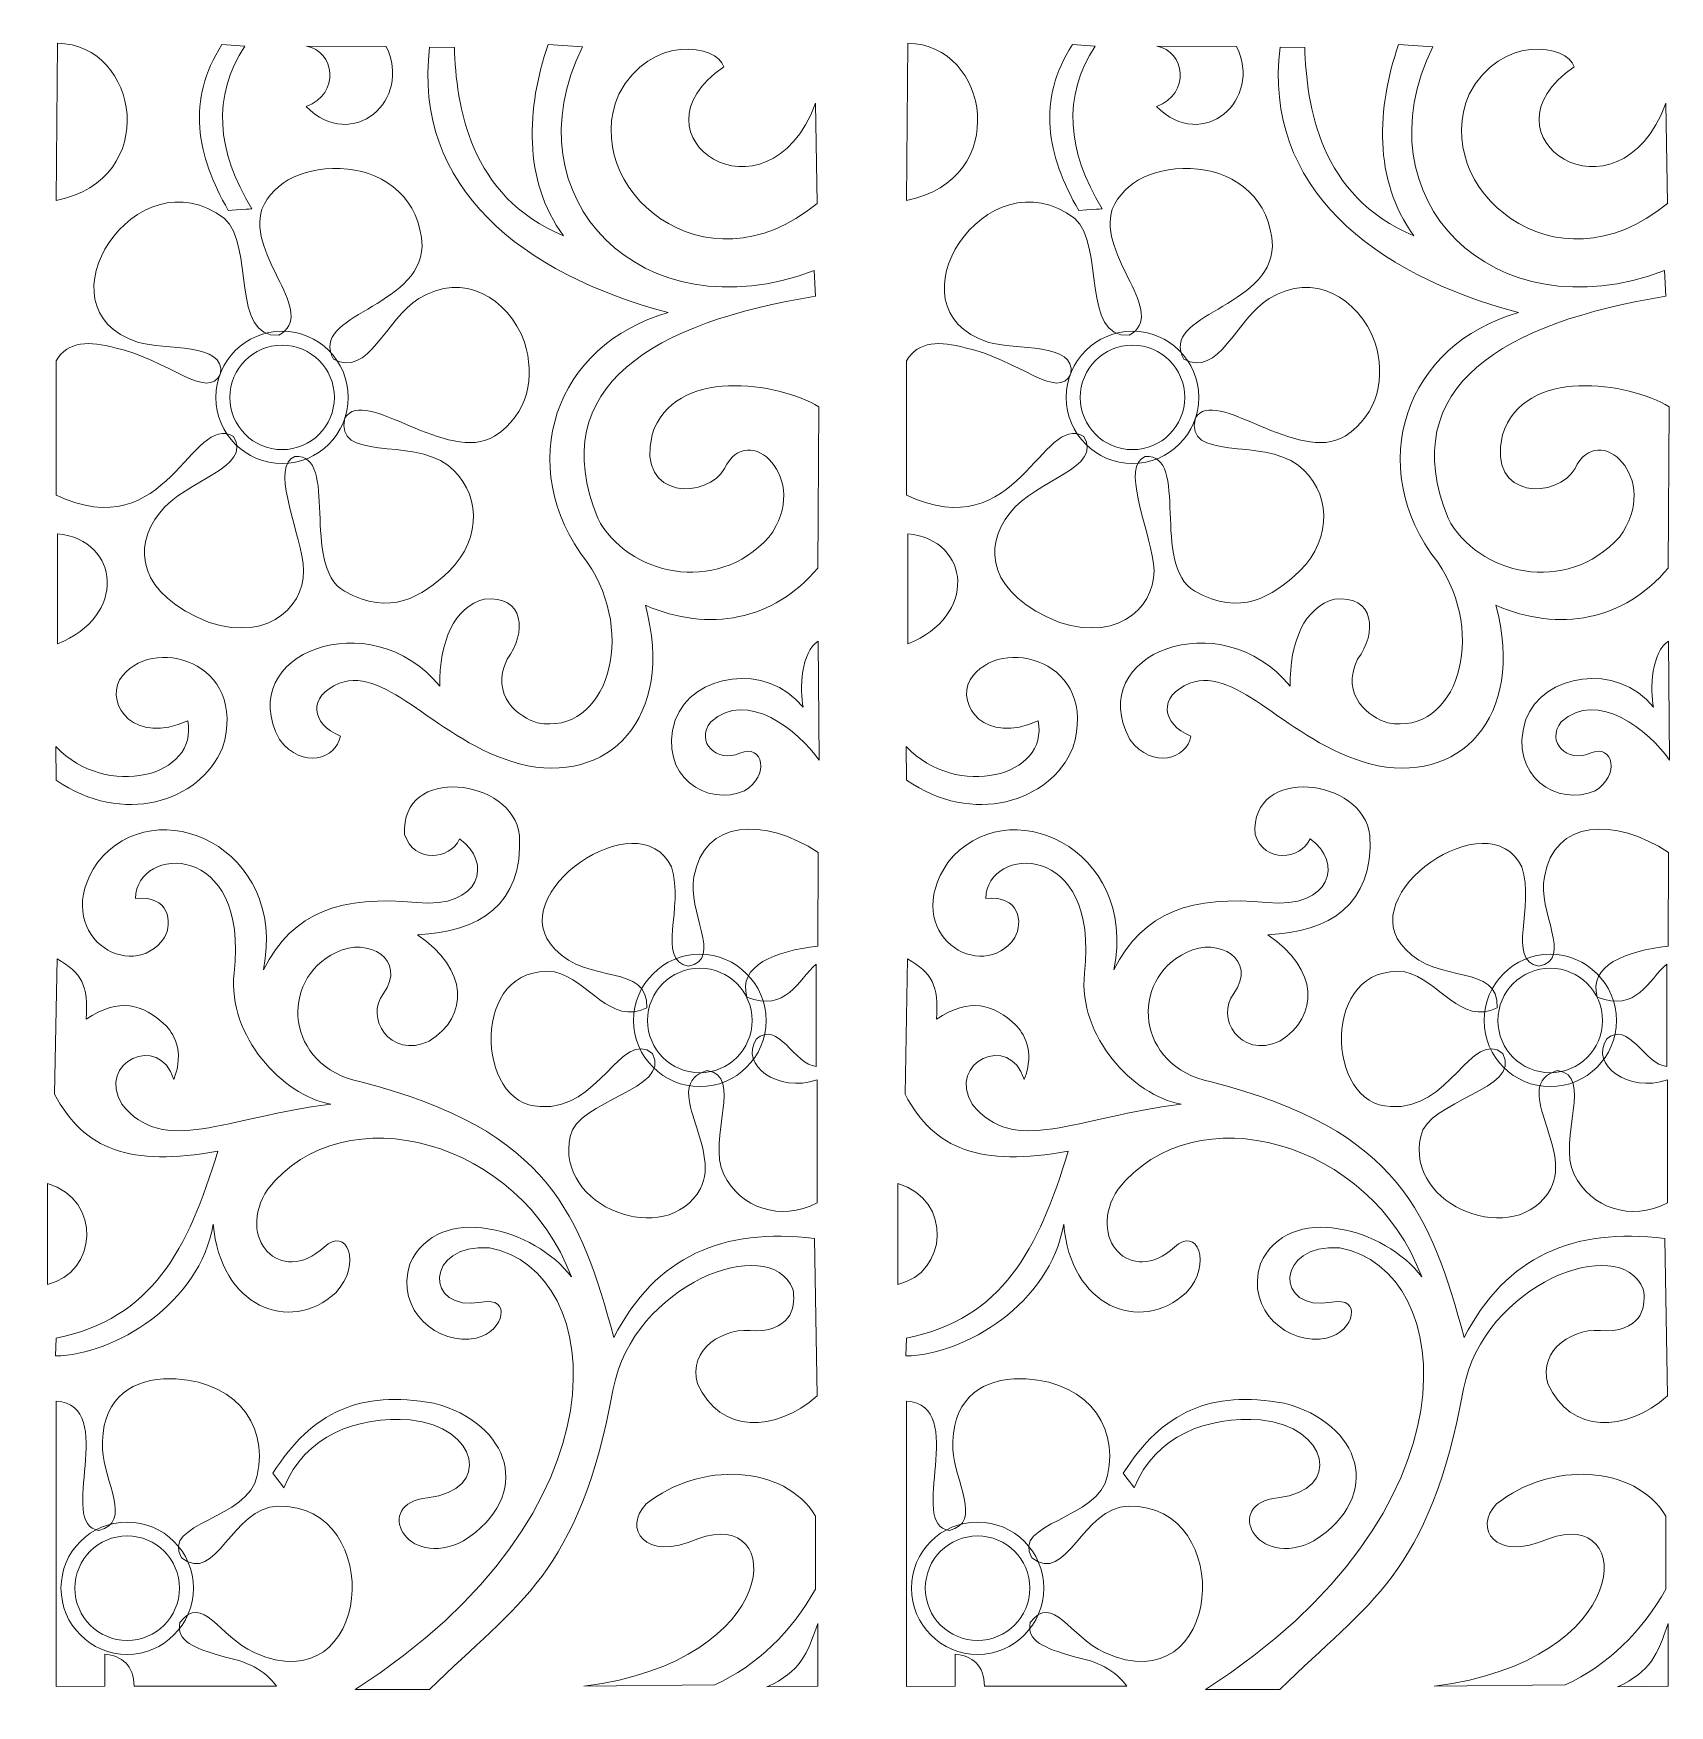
# Model space of a CAD drawing. Header units: centimetres. Extents: x -47.4 to 46.6, y -48.2 to 47.8.
import ezdxf

# ---------------------------------------------------------------- set-up
doc = ezdxf.new("R2010")
doc.units = ezdxf.units.CM
doc.header["$MEASUREMENT"] = 0
doc.layers.add('layer 1', color=7, linetype='Continuous')

msp = doc.modelspace()

# ---------------------------------------------------------------- linework, layer by layer
at = {"layer": 'layer 1', "color": 250, "lineweight": 9}
for centre, major_axis in [((-33.09415, 26.93295), (0, 3.8)), ((15.73032, 26.93295), (0, 3.8)), ((-33.09415, 26.93295), (0, 3)), ((15.73032, 26.93295), (0, 3)), ((-9.11091, -8.85141), (0, 3.8)), ((39.71356, -8.85141), (0, 3.8)), ((-9.11091, -8.85141), (0, 3)), ((39.71356, -8.85141), (0, 3)), ((-41.98851, -41.45503), (0, 3.8)), ((6.83596, -41.45503), (0, 3.8)), ((-41.98851, -41.45503), (0, 3)), ((6.83596, -41.45503), (0, 3))]:
    msp.add_ellipse(centre, major_axis=major_axis, ratio=1, dxfattribs=at)
at = {"layer": 'layer 1', "color": 2, "lineweight": 9}
for points, knots in [([(-45.98992, 47.27229), (-41.29503, 47.2176), (-40.00851, 39.4434), (-46.07204, 38.23881), (-46.07204, 38.23881), (-46.07204, 38.23881), (-45.98992, 47.27229), (-45.98992, 47.27229)], [0, 0, 0, 0, 0.33333333, 0.33333333, 0.33333333, 0.33333333, 1, 1, 1, 1]), ([(-36.18302, 37.66453), (-38.0076, 40.83984), (-38.6088, 44.01505), (-36.54583, 47.19017), (-36.54583, 47.19017), (-36.54583, 47.19017), (-35.23187, 47.10804), (-35.23187, 47.10804), (-35.23187, 47.10804), (-37.12472, 44.21787), (-36.8684, 41.08868), (-34.83088, 37.76177), (-34.83088, 37.76177), (-34.83088, 37.76177), (-34.83088, 37.76177), (-36.18302, 37.66453)], [0, 0, 0, 0, 0.2, 0.2, 0.2, 0.2, 0.4, 0.4, 0.4, 0.4, 0.6, 0.6, 0.6, 0.6, 1, 1, 1, 1]), ([(-23.20093, 47.02592), (-23.20093, 47.02592), (-24.62474, 47.04309), (-24.62474, 47.04309), (-24.62474, 47.04309), (-25.60618, 39.00814), (-19.31507, 34.01727), (-10.92361, 31.79958), (-10.92361, 31.79958), (-17.3851, 30.00709), (-19.89722, 23.00576), (-15.57063, 17.46182), (-15.57063, 17.46182), (-12.70671, 13.32144), (-14.44174, 7.47703), (-18.44108, 8.24645), (-18.44108, 8.24645), (-19.44948, 8.52639), (-21.20255, 9.79497), (-20.17026, 11.90512), (-20.17026, 11.90512), (-19.0357, 13.36788), (-19.16858, 15.61924), (-21.49765, 15.34093), (-21.49765, 15.34093), (-23.18116, 14.91669), (-24.0943, 12.8973), (-24.0353, 10.34383), (-24.0353, 10.34383), (-27.99761, 15.20729), (-35.90775, 12.24809), (-33.24712, 7.28007), (-33.24712, 7.28007), (-31.91157, 5.5247), (-29.96922, 6.16825), (-29.7477, 7.48422), (-29.7477, 7.48422), (-31.44004, 8.1697), (-31.64458, 9.77195), (-29.80536, 10.5217), (-29.80536, 10.5217), (-26.96628, 11.52175), (-24.29596, 7.22394), (-19.46435, 5.88255), (-19.46435, 5.88255), (-14.37285, 4.60965), (-10.48585, 8.51047), (-12.23757, 14.99814), (-12.23757, 14.99814), (-8.59694, 13.41057), (-4.84674, 14.12233), (-2.34181, 17.13333), (-2.34181, 17.13333), (-2.34181, 17.13333), (-2.28022, 26.39255), (-2.28022, 26.39255), (-2.28022, 26.39255), (-4.5738, 27.80542), (-10.61959, 28.72114), (-11.85296, 24.78386), (-11.85296, 24.78386), (-12.76245, 21.00767), (-8.63358, 21.0967), (-7.68668, 22.85514), (-7.68668, 22.85514), (-6.35296, 25.70208), (-2.63701, 22.24603), (-5.14155, 18.90635), (-5.14155, 18.90635), (-8.1798, 15.52724), (-13.29845, 16.75035), (-14.97467, 19.99428), (-14.97467, 19.99428), (-18.05129, 27.60644), (-11.68027, 31.25715), (-2.46499, 32.7366), (-2.46499, 32.7366), (-2.46499, 32.7366), (-2.54712, 34.21481), (-2.54712, 34.21481), (-2.54712, 34.21481), (-12.45094, 30.47651), (-20.1456, 38.42541), (-15.84377, 47.06017), (-15.84377, 47.06017), (-15.84377, 47.06017), (-17.8219, 47.19017), (-17.8219, 47.19017), (-17.8219, 47.19017), (-19.0571, 43.5904), (-19.29426, 39.40954), (-16.93803, 36.21942), (-16.93803, 36.21942), (-22.34497, 38.44354), (-23.10931, 43.72433), (-23.20093, 47.02592)], [0, 0, 0, 0, 0.04, 0.04, 0.04, 0.04, 0.08, 0.08, 0.08, 0.08, 0.12, 0.12, 0.12, 0.12, 0.16, 0.16, 0.16, 0.16, 0.2, 0.2, 0.2, 0.2, 0.24, 0.24, 0.24, 0.24, 0.28, 0.28, 0.28, 0.28, 0.32, 0.32, 0.32, 0.32, 0.36, 0.36, 0.36, 0.36, 0.4, 0.4, 0.4, 0.4, 0.44, 0.44, 0.44, 0.44, 0.48, 0.48, 0.48, 0.48, 0.52, 0.52, 0.52, 0.52, 0.56, 0.56, 0.56, 0.56, 0.6, 0.6, 0.6, 0.6, 0.64, 0.64, 0.64, 0.64, 0.68, 0.68, 0.68, 0.68, 0.72, 0.72, 0.72, 0.72, 0.76, 0.76, 0.76, 0.76, 0.8, 0.8, 0.8, 0.8, 0.84, 0.84, 0.84, 0.84, 0.88, 0.88, 0.88, 0.88, 0.92, 0.92, 0.92, 0.92, 1, 1, 1, 1]), ([(-31.70061, 47.10804), (-30.08118, 46.83078), (-29.72468, 44.36807), (-31.71346, 43.63856), (-31.71346, 43.63856), (-29.051, 40.96344), (-25.58987, 44.00849), (-27.12218, 47.08809), (-27.12218, 47.08809), (-27.12218, 47.08809), (-31.70061, 47.10804), (-31.70061, 47.10804)], [0, 0, 0, 0, 0.25, 0.25, 0.25, 0.25, 0.5, 0.5, 0.5, 0.5, 1, 1, 1, 1]), ([(-2.46499, 43.82314), (-5.24133, 36.42444), (-13.5335, 41.95802), (-7.74204, 45.91544), (-7.74204, 45.91544), (-8.09461, 47.19467), (-11.92539, 47.83343), (-13.76998, 44.34351), (-13.76998, 44.34351), (-16.07478, 39.00881), (-8.83419, 32.7036), (-2.38287, 38.07457), (-2.38287, 38.07457), (-2.38287, 38.07457), (-2.46499, 43.82314), (-2.46499, 43.82314)], [0, 0, 0, 0, 0.2, 0.2, 0.2, 0.2, 0.4, 0.4, 0.4, 0.4, 0.6, 0.6, 0.6, 0.6, 1, 1, 1, 1]), ([(-36.4056, 37.21362), (-34.66697, 35.66929), (-36.05756, 30.31912), (-33.28809, 30.50552), (-33.28809, 30.50552), (-30.9795, 31.74427), (-35.12514, 35.03741), (-34.25462, 37.74847), (-34.25462, 37.74847), (-33.57082, 39.34649), (-31.75548, 40.26463), (-29.31905, 40.04551), (-29.31905, 40.04551), (-27.16401, 39.82706), (-25.14923, 38.32161), (-25.06068, 35.61185), (-25.06068, 35.61185), (-25.16621, 32.05295), (-31.57838, 31.72072), (-30.14028, 29.12321), (-30.14028, 29.12321), (-28.15792, 28.02809), (-27.1264, 31.44519), (-25.24986, 32.60613), (-25.24986, 32.60613), (-22.67471, 34.18622), (-20.13716, 32.66235), (-19.17692, 30.10868), (-19.17692, 30.10868), (-18.55841, 28.1176), (-18.93871, 25.97579), (-20.89305, 24.71009), (-20.89305, 24.71009), (-23.58679, 23.03512), (-28.36563, 27.61393), (-29.4833, 25.75619), (-29.4833, 25.75619), (-30.11869, 23.21039), (-25.67554, 24.64025), (-23.58679, 23.03512), (-23.58679, 23.03512), (-21.70977, 21.58809), (-21.56059, 18.86797), (-23.48836, 16.96908), (-23.48836, 16.96908), (-25.12658, 15.45538), (-26.84924, 14.33224), (-29.52014, 15.80104), (-29.52014, 15.80104), (-32.07294, 17.28913), (-29.77975, 23.70399), (-32.35759, 23.53888), (-32.35759, 23.53888), (-33.75568, 22.97947), (-32.21617, 19.668), (-31.88807, 17.39217), (-31.88807, 17.39217), (-31.56706, 15.16575), (-33.69582, 12.81806), (-37.28494, 14.01267), (-37.28494, 14.01267), (-41.3641, 15.61291), (-41.69969, 18.32794), (-40.13946, 20.2913), (-40.13946, 20.2913), (-38.57933, 22.25457), (-34.77387, 22.87125), (-35.88885, 24.6886), (-35.88885, 24.6886), (-38.29132, 26.10857), (-39.67225, 18.27048), (-46.07204, 21.32158), (-46.07204, 21.32158), (-46.07204, 21.32158), (-46.07204, 29.04109), (-46.07204, 29.04109), (-46.07204, 29.04109), (-45.39271, 30.19282), (-44.10955, 30.16759), (-42.70502, 29.78019), (-42.70502, 29.78019), (-39.66112, 29.1447), (-37.36456, 26.67786), (-36.62796, 28.30199), (-36.62796, 28.30199), (-36.3364, 30.06561), (-39.80579, 29.64473), (-41.39106, 30.10868), (-41.39106, 30.10868), (-47.37012, 32.04294), (-41.43473, 41.06134), (-36.4056, 37.21362)], [0, 0, 0, 0, 0.04166667, 0.04166667, 0.04166667, 0.04166667, 0.08333333, 0.08333333, 0.08333333, 0.08333333, 0.125, 0.125, 0.125, 0.125, 0.16666667, 0.16666667, 0.16666667, 0.16666667, 0.20833333, 0.20833333, 0.20833333, 0.20833333, 0.25, 0.25, 0.25, 0.25, 0.29166667, 0.29166667, 0.29166667, 0.29166667, 0.33333333, 0.33333333, 0.33333333, 0.33333333, 0.375, 0.375, 0.375, 0.375, 0.41666667, 0.41666667, 0.41666667, 0.41666667, 0.45833333, 0.45833333, 0.45833333, 0.45833333, 0.5, 0.5, 0.5, 0.5, 0.54166667, 0.54166667, 0.54166667, 0.54166667, 0.58333333, 0.58333333, 0.58333333, 0.58333333, 0.625, 0.625, 0.625, 0.625, 0.66666667, 0.66666667, 0.66666667, 0.66666667, 0.70833333, 0.70833333, 0.70833333, 0.70833333, 0.75, 0.75, 0.75, 0.75, 0.79166667, 0.79166667, 0.79166667, 0.79166667, 0.83333333, 0.83333333, 0.83333333, 0.83333333, 0.875, 0.875, 0.875, 0.875, 0.91666667, 0.91666667, 0.91666667, 0.91666667, 1, 1, 1, 1]), ([(-45.98992, 19.10427), (-42.35591, 18.72109), (-42.00017, 14.35498), (-45.98992, 12.78084), (-45.98992, 12.78084), (-45.98992, 12.78084), (-45.98992, 19.10427), (-45.98992, 19.10427)], [0, 0, 0, 0, 0.33333333, 0.33333333, 0.33333333, 0.33333333, 1, 1, 1, 1]), ([(-46.08327, 6.87665), (-46.08327, 6.87665), (-46.07204, 4.95838), (-46.07204, 4.95838), (-46.07204, 4.95838), (-42.2569, 2.3105), (-37.83984, 3.66677), (-36.51561, 6.80681), (-36.51561, 6.80681), (-34.96795, 11.78165), (-40.66318, 13.40347), (-42.42229, 10.71607), (-42.42229, 10.71607), (-43.20946, 9.23297), (-41.56672, 6.96769), (-38.51428, 8.36195), (-38.51428, 8.36195), (-37.86056, 5.13548), (-43.19862, 3.82929), (-46.08327, 6.87665)], [0, 0, 0, 0, 0.16666667, 0.16666667, 0.16666667, 0.16666667, 0.33333333, 0.33333333, 0.33333333, 0.33333333, 0.5, 0.5, 0.5, 0.5, 0.66666667, 0.66666667, 0.66666667, 0.66666667, 1, 1, 1, 1]), ([(-2.31332, 12.92877), (-3.29102, 12.33818), (-3.40278, 10.17642), (-3.17359, 9.13416), (-3.17359, 9.13416), (-5.2704, 11.75162), (-9.53117, 11.09627), (-10.52653, 8.39409), (-10.52653, 8.39409), (-11.54989, 5.18191), (-8.64797, 3.37819), (-6.53697, 4.34294), (-6.53697, 4.34294), (-5.10826, 5.17788), (-5.43637, 7.08119), (-6.81739, 6.50499), (-6.81739, 6.50499), (-8.10641, 5.88926), (-9.40761, 7.15132), (-8.47327, 8.29825), (-8.47327, 8.29825), (-6.39507, 10.21067), (-3.44039, 7.76743), (-2.25969, 6.10752), (-2.25969, 6.10752), (-2.25969, 6.10752), (-2.31332, 12.92877), (-2.31332, 12.92877)], [0, 0, 0, 0, 0.125, 0.125, 0.125, 0.125, 0.25, 0.25, 0.25, 0.25, 0.375, 0.375, 0.375, 0.375, 0.5, 0.5, 0.5, 0.5, 0.625, 0.625, 0.625, 0.625, 0.75, 0.75, 0.75, 0.75, 1, 1, 1, 1]), ([(-46.00738, -5.30626), (-46.00738, -5.30626), (-46.15417, -13.08775), (-46.15417, -13.08775), (-46.15417, -13.08775), (-44.47248, -16.28199), (-41.80359, -17.26497), (-36.78194, -16.35299), (-36.78194, -16.35299), (-38.48943, -22.00025), (-40.55996, -25.99653), (-46.07204, -27.08964), (-46.07204, -27.08964), (-46.07204, -27.08964), (-46.11311, -28.11617), (-46.11311, -28.11617), (-46.11311, -28.11617), (-42.69811, -28.06235), (-37.83034, -25.10719), (-37.04337, -20.54661), (-37.04337, -20.54661), (-36.66201, -25.26558), (-32.68512, -26.9112), (-30.01786, -24.49559), (-30.01786, -24.49559), (-28.44036, -22.79308), (-29.42363, -20.62825), (-30.67398, -21.86882), (-30.67398, -21.86882), (-33.20683, -24.1623), (-35.77546, -21.36073), (-33.92242, -18.53883), (-33.92242, -18.53883), (-29.53597, -12.98251), (-19.39614, -15.70886), (-16.48741, -23.5789), (-16.48741, -23.5789), (-18.53078, -20.81168), (-24.15176, -19.20588), (-25.75229, -22.83261), (-25.75229, -22.83261), (-26.61755, -25.52797), (-24.12557, -27.53565), (-21.95595, -27.10259), (-21.95595, -27.10259), (-20.30313, -26.69207), (-19.91267, -24.66472), (-21.6406, -25.03658), (-21.6406, -25.03658), (-24.98047, -25.62487), (-24.89067, -21.61353), (-21.18893, -21.91592), (-21.18893, -21.91592), (-14.41065, -23.1232), (-13.0043, -37.12998), (-28.90854, -47.2723), (-28.90854, -47.2723), (-28.90854, -47.2723), (-24.63797, -47.27096), (-24.63797, -47.27096), (-24.63797, -47.27096), (-19.51203, -42.24345), (-16.0792, -40.72946), (-14.08149, -30.01247), (-14.08149, -30.01247), (-12.97073, -24.03988), (-5.12851, -20.95194), (-3.76562, -24.28395), (-3.76562, -24.28395), (-3.62219, -25.11275), (-3.70355, -26.60851), (-5.87317, -26.68363), (-5.87317, -26.68363), (-7.74914, -26.38901), (-9.79922, -27.73492), (-9.24816, -29.71276), (-9.24816, -29.71276), (-7.94341, -32.60576), (-4.76951, -32.52105), (-2.38287, -30.4156), (-2.38287, -30.4156), (-2.38287, -30.4156), (-2.53608, -21.37435), (-2.53608, -21.37435), (-2.53608, -21.37435), (-7.77513, -20.73081), (-11.63077, -22.37402), (-14.04427, -27.04858), (-14.04427, -27.04858), (-15.9753, -20.10702), (-17.65718, -15.15559), (-28.58312, -12.38223), (-28.58312, -12.38223), (-32.92458, -11.47274), (-33.29461, -6.53906), (-29.98994, -4.94295), (-29.98994, -4.94295), (-28.14986, -4.01235), (-25.91164, -5.37303), (-27.27271, -7.30397), (-27.27271, -7.30397), (-28.34817, -8.65554), (-26.94489, -11.08429), (-24.64239, -10.04711), (-24.64239, -10.04711), (-22.36195, -8.58742), (-22.3821, -5.92477), (-25.3293, -3.92486), (-25.3293, -3.92486), (-21.79813, -3.80177), (-19.24561, -2.18628), (-19.46435, 1.77642), (-19.46435, 1.77642), (-19.83035, 5.0713), (-26.32187, 5.87286), (-26.05833, 1.83226), (-26.05833, 1.83226), (-25.5325, 0.16937), (-23.4471, 0.34829), (-22.90064, 1.57821), (-22.90064, 1.57821), (-21.00338, 0.24439), (-21.64511, -2.4432), (-25.37717, -2.08334), (-25.37717, -2.08334), (-29.63354, -1.6521), (-32.48221, -2.58001), (-34.16428, -5.9431), (-34.16428, -5.9431), (-32.74249, 1.09709), (-40.36405, 4.47572), (-43.69049, 0.22578), (-43.69049, 0.22578), (-46.5172, -3.89493), (-41.70794, -6.83349), (-39.84628, -4.08997), (-39.84628, -4.08997), (-39.36246, -3.20811), (-39.57381, -1.65383), (-41.51588, -1.8434), (-41.51588, -1.8434), (-41.46618, 1.23658), (-34.94473, 1.51979), (-35.85489, -6.14265), (-35.85489, -6.14265), (-36.21111, -9.77052), (-33.09698, -13.12248), (-30.30452, -13.66261), (-30.30452, -13.66261), (-36.40855, -14.40689), (-39.85932, -16.67745), (-42.29441, -13.66261), (-42.29441, -13.66261), (-43.78048, -11.24623), (-40.11471, -9.52751), (-39.31699, -12.24542), (-39.31699, -12.24542), (-38.64101, -10.55606), (-39.41206, -9.52722), (-39.78641, -9.1168), (-39.78641, -9.1168), (-41.08608, -7.91336), (-42.44877, -7.50678), (-44.34747, -8.77632), (-44.34747, -8.77632), (-44.21057, -6.82227), (-44.60449, -6.13411), (-46.00738, -5.30626)], [0, 0, 0, 0, 0.02325581, 0.02325581, 0.02325581, 0.02325581, 0.04651163, 0.04651163, 0.04651163, 0.04651163, 0.06976744, 0.06976744, 0.06976744, 0.06976744, 0.09302326, 0.09302326, 0.09302326, 0.09302326, 0.11627907, 0.11627907, 0.11627907, 0.11627907, 0.13953488, 0.13953488, 0.13953488, 0.13953488, 0.1627907, 0.1627907, 0.1627907, 0.1627907, 0.18604651, 0.18604651, 0.18604651, 0.18604651, 0.20930233, 0.20930233, 0.20930233, 0.20930233, 0.23255814, 0.23255814, 0.23255814, 0.23255814, 0.25581395, 0.25581395, 0.25581395, 0.25581395, 0.27906977, 0.27906977, 0.27906977, 0.27906977, 0.30232558, 0.30232558, 0.30232558, 0.30232558, 0.3255814, 0.3255814, 0.3255814, 0.3255814, 0.34883721, 0.34883721, 0.34883721, 0.34883721, 0.37209302, 0.37209302, 0.37209302, 0.37209302, 0.39534884, 0.39534884, 0.39534884, 0.39534884, 0.41860465, 0.41860465, 0.41860465, 0.41860465, 0.44186047, 0.44186047, 0.44186047, 0.44186047, 0.46511628, 0.46511628, 0.46511628, 0.46511628, 0.48837209, 0.48837209, 0.48837209, 0.48837209, 0.51162791, 0.51162791, 0.51162791, 0.51162791, 0.53488372, 0.53488372, 0.53488372, 0.53488372, 0.55813953, 0.55813953, 0.55813953, 0.55813953, 0.58139535, 0.58139535, 0.58139535, 0.58139535, 0.60465116, 0.60465116, 0.60465116, 0.60465116, 0.62790698, 0.62790698, 0.62790698, 0.62790698, 0.65116279, 0.65116279, 0.65116279, 0.65116279, 0.6744186, 0.6744186, 0.6744186, 0.6744186, 0.69767442, 0.69767442, 0.69767442, 0.69767442, 0.72093023, 0.72093023, 0.72093023, 0.72093023, 0.74418605, 0.74418605, 0.74418605, 0.74418605, 0.76744186, 0.76744186, 0.76744186, 0.76744186, 0.79069767, 0.79069767, 0.79069767, 0.79069767, 0.81395349, 0.81395349, 0.81395349, 0.81395349, 0.8372093, 0.8372093, 0.8372093, 0.8372093, 0.86046512, 0.86046512, 0.86046512, 0.86046512, 0.88372093, 0.88372093, 0.88372093, 0.88372093, 0.90697674, 0.90697674, 0.90697674, 0.90697674, 0.93023256, 0.93023256, 0.93023256, 0.93023256, 0.95348837, 0.95348837, 0.95348837, 0.95348837, 1, 1, 1, 1]), ([(-2.31619, 0.79095), (-5.40768, 2.8442), (-8.8859, 2.69598), (-9.44541, -0.60513), (-9.44541, -0.60513), (-9.88346, -2.54269), (-7.73398, -5.34598), (-9.7739, -5.73779), (-9.7739, -5.73779), (-11.63556, -5.3408), (-9.98582, -2.38813), (-10.73864, -0.03306), (-10.73864, -0.03306), (-12.62813, 3.87534), (-20.57166, -1.63377), (-17.42885, -4.75664), (-17.42885, -4.75664), (-15.5477, -6.80452), (-12.06546, -5.56126), (-12.15545, -8.11934), (-12.15545, -8.11934), (-14.24957, -9.16631), (-15.46078, -6.54453), (-17.45235, -6.06628), (-17.45235, -6.06628), (-22.33039, -5.49986), (-22.01888, -13.79069), (-18.27358, -13.78579), (-18.27358, -13.78579), (-14.91308, -14.09203), (-13.60612, -9.28671), (-11.82696, -10.74726), (-11.82696, -10.74726), (-10.73135, -12.85012), (-16.14549, -13.40732), (-16.549, -15.51037), (-16.549, -15.51037), (-17.46645, -19.56171), (-11.01936, -22.02539), (-9.07586, -18.50784), (-9.07586, -18.50784), (-7.82042, -16.10883), (-11.43755, -12.56883), (-8.7063, -11.73273), (-8.7063, -11.73273), (-6.55702, -12.01249), (-8.72012, -15.56985), (-7.74146, -17.70436), (-7.74146, -17.70436), (-6.76194, -19.6116), (-4.4982, -20.41076), (-2.38287, -19.32906), (-2.38287, -19.32906), (-2.38287, -19.32906), (-2.38287, -12.26653), (-2.38287, -12.26653), (-2.38287, -12.26653), (-4.62934, -13.01676), (-6.83667, -11.41556), (-5.87308, -9.92604), (-5.87308, -9.92604), (-4.62061, -8.79724), (-3.65577, -11.41969), (-2.42393, -11.48636), (-2.42393, -11.48636), (-2.42393, -11.48636), (-2.42393, -5.61461), (-2.42393, -5.61461), (-2.42393, -5.61461), (-3.46533, -6.50586), (-4.15503, -8.41972), (-6.40687, -7.50342), (-6.40687, -7.50342), (-6.94719, -5.70421), (-4.77603, -4.85229), (-2.34181, -4.58807), (-2.34181, -4.58807), (-2.34181, -4.58807), (-2.31619, 0.79095), (-2.31619, 0.79095)], [0, 0, 0, 0, 0.04761905, 0.04761905, 0.04761905, 0.04761905, 0.0952381, 0.0952381, 0.0952381, 0.0952381, 0.14285714, 0.14285714, 0.14285714, 0.14285714, 0.19047619, 0.19047619, 0.19047619, 0.19047619, 0.23809524, 0.23809524, 0.23809524, 0.23809524, 0.28571429, 0.28571429, 0.28571429, 0.28571429, 0.33333333, 0.33333333, 0.33333333, 0.33333333, 0.38095238, 0.38095238, 0.38095238, 0.38095238, 0.42857143, 0.42857143, 0.42857143, 0.42857143, 0.47619048, 0.47619048, 0.47619048, 0.47619048, 0.52380952, 0.52380952, 0.52380952, 0.52380952, 0.57142857, 0.57142857, 0.57142857, 0.57142857, 0.61904762, 0.61904762, 0.61904762, 0.61904762, 0.66666667, 0.66666667, 0.66666667, 0.66666667, 0.71428571, 0.71428571, 0.71428571, 0.71428571, 0.76190476, 0.76190476, 0.76190476, 0.76190476, 0.80952381, 0.80952381, 0.80952381, 0.80952381, 0.85714286, 0.85714286, 0.85714286, 0.85714286, 0.9047619, 0.9047619, 0.9047619, 0.9047619, 1, 1, 1, 1]), ([(-46.56478, -18.22041), (-43.39021, -19.14707), (-43.71534, -23.37043), (-46.56478, -24.01005), (-46.56478, -24.01005), (-46.56478, -24.01005), (-46.56478, -18.22041), (-46.56478, -18.22041)], [0, 0, 0, 0, 0.33333333, 0.33333333, 0.33333333, 0.33333333, 1, 1, 1, 1]), ([(-33.32256, -36.74626), (-35.9507, -36.77036), (-36.8821, -41.29799), (-38.86533, -39.70895), (-38.86533, -39.70895), (-40.08758, -37.68658), (-35.00358, -37.52335), (-34.51966, -34.97422), (-34.51966, -34.97422), (-33.85137, -31.93077), (-35.97548, -29.28297), (-39.91286, -29.43013), (-39.91286, -29.43013), (-41.93283, -29.5465), (-43.53268, -30.77556), (-43.40306, -33.49472), (-43.40306, -33.49472), (-43.34588, -35.22907), (-41.66487, -37.69707), (-43.60837, -38.13512), (-43.60837, -38.13512), (-46.07204, -37.86131), (-42.45127, -30.94786), (-46.06466, -30.71521), (-46.06466, -30.71521), (-46.06466, -30.71521), (-46.06466, -47.1094), (-46.06466, -47.1094), (-46.06466, -47.1094), (-46.06466, -47.1094), (-43.27988, -47.08647), (-43.27988, -47.08647), (-43.27988, -47.08647), (-43.27988, -47.08647), (-43.27249, -45.2509), (-43.27249, -45.2509), (-43.27249, -45.2509), (-42.31791, -45.32064), (-41.59291, -45.88994), (-41.59637, -47.08647), (-41.59637, -47.08647), (-41.59637, -47.08647), (-33.42518, -47.08647), (-33.42518, -47.08647), (-33.42518, -47.08647), (-34.08542, -46.12316), (-35.16002, -45.65134), (-36.42265, -45.40296), (-36.42265, -45.40296), (-38.18397, -44.87952), (-39.18105, -44.50105), (-38.96845, -43.43202), (-38.96845, -43.43202), (-37.64768, -41.70745), (-36.71708, -44.23137), (-34.69808, -45.15659), (-34.69808, -45.15659), (-27.87486, -48.19496), (-27.06812, -36.60141), (-33.32256, -36.74626)], [0, 0, 0, 0, 0.0625, 0.0625, 0.0625, 0.0625, 0.125, 0.125, 0.125, 0.125, 0.1875, 0.1875, 0.1875, 0.1875, 0.25, 0.25, 0.25, 0.25, 0.3125, 0.3125, 0.3125, 0.3125, 0.375, 0.375, 0.375, 0.375, 0.4375, 0.4375, 0.4375, 0.4375, 0.5, 0.5, 0.5, 0.5, 0.5625, 0.5625, 0.5625, 0.5625, 0.625, 0.625, 0.625, 0.625, 0.6875, 0.6875, 0.6875, 0.6875, 0.75, 0.75, 0.75, 0.75, 0.8125, 0.8125, 0.8125, 0.8125, 0.875, 0.875, 0.875, 0.875, 1, 1, 1, 1]), ([(-32.99355, -35.68711), (-31.79407, -32.68267), (-28.78047, -31.56348), (-25.73964, -31.79135), (-25.73964, -31.79135), (-21.83215, -32.15031), (-21.00515, -35.86809), (-24.75249, -36.25761), (-24.75249, -36.25761), (-27.92475, -36.58817), (-26.02144, -40.44998), (-22.67395, -38.74381), (-22.67395, -38.74381), (-18.62507, -36.13646), (-19.95987, -31.98984), (-24.3917, -30.82621), (-24.3917, -30.82621), (-28.61953, -30.08507), (-31.34913, -31.28056), (-33.62197, -34.85827), (-33.62197, -34.85827), (-33.0001, -35.67848), (-32.99485, -35.6854), (-32.99355, -35.68711)], [0, 0, 0, 0, 0.14285714, 0.14285714, 0.14285714, 0.14285714, 0.28571429, 0.28571429, 0.28571429, 0.28571429, 0.42857143, 0.42857143, 0.42857143, 0.42857143, 0.57142857, 0.57142857, 0.57142857, 0.57142857, 0.71428571, 0.71428571, 0.71428571, 0.71428571, 1, 1, 1, 1]), ([(-15.76884, -47.08647), (-4.26632, -45.6262), (-4.13085, -36.7328), (-9.21832, -38.61269), (-9.21832, -38.61269), (-12.33245, -39.9987), (-13.52227, -37.97356), (-12.18922, -36.61585), (-12.18922, -36.61585), (-9.11164, -34.15563), (-4.26967, -34.34156), (-2.46499, -37.31389), (-2.46499, -37.31389), (-2.46499, -37.31389), (-2.46499, -41.50214), (-2.46499, -41.50214), (-2.46499, -41.50214), (-3.83373, -43.93866), (-5.81149, -45.89329), (-8.25463, -47.00818), (-8.25463, -47.00818), (-8.25463, -47.00818), (-15.76884, -47.08647), (-15.76884, -47.08647)], [0, 0, 0, 0, 0.14285714, 0.14285714, 0.14285714, 0.14285714, 0.28571429, 0.28571429, 0.28571429, 0.28571429, 0.42857143, 0.42857143, 0.42857143, 0.42857143, 0.57142857, 0.57142857, 0.57142857, 0.57142857, 0.71428571, 0.71428571, 0.71428571, 0.71428571, 1, 1, 1, 1]), ([(-2.34181, -43.48661), (-2.34181, -43.48661), (-2.34181, -47.08647), (-2.34181, -47.08647), (-2.34181, -47.08647), (-2.34181, -47.08647), (-5.25716, -47.12753), (-5.25716, -47.12753), (-5.25716, -47.12753), (-3.32028, -46.2333), (-2.95619, -45.25905), (-2.34181, -43.48661)], [0, 0, 0, 0, 0.25, 0.25, 0.25, 0.25, 0.5, 0.5, 0.5, 0.5, 1, 1, 1, 1])]:
    msp.add_open_spline(points, degree=3, knots=knots, dxfattribs=at)
at = {"layer": 'layer 1', "color": 250, "lineweight": 9}
for points, knots in [([(2.83455, 47.27229), (7.52944, 47.2176), (8.81596, 39.4434), (2.75243, 38.23881), (2.75243, 38.23881), (2.75243, 38.23881), (2.83455, 47.27229), (2.83455, 47.27229)], [0, 0, 0, 0, 0.33333333, 0.33333333, 0.33333333, 0.33333333, 1, 1, 1, 1]), ([(12.64145, 37.66453), (10.81687, 40.83984), (10.21567, 44.01505), (12.27864, 47.19017), (12.27864, 47.19017), (12.27864, 47.19017), (13.5926, 47.10804), (13.5926, 47.10804), (13.5926, 47.10804), (11.69975, 44.21787), (11.95607, 41.08868), (13.99359, 37.76177), (13.99359, 37.76177), (13.99359, 37.76177), (13.99359, 37.76177), (12.64145, 37.66453)], [0, 0, 0, 0, 0.2, 0.2, 0.2, 0.2, 0.4, 0.4, 0.4, 0.4, 0.6, 0.6, 0.6, 0.6, 1, 1, 1, 1]), ([(25.62354, 47.02592), (25.62354, 47.02592), (24.19973, 47.04309), (24.19973, 47.04309), (24.19973, 47.04309), (23.21829, 39.00814), (29.5094, 34.01727), (37.90086, 31.79958), (37.90086, 31.79958), (31.43937, 30.00709), (28.92725, 23.00576), (33.25384, 17.46182), (33.25384, 17.46182), (36.11776, 13.32144), (34.38273, 7.47703), (30.38339, 8.24645), (30.38339, 8.24645), (29.37499, 8.52639), (27.62192, 9.79497), (28.65421, 11.90512), (28.65421, 11.90512), (29.78877, 13.36788), (29.65589, 15.61924), (27.32682, 15.34093), (27.32682, 15.34093), (25.64331, 14.91669), (24.73017, 12.8973), (24.78917, 10.34383), (24.78917, 10.34383), (20.82686, 15.20729), (12.91672, 12.24809), (15.57735, 7.28007), (15.57735, 7.28007), (16.9129, 5.5247), (18.85525, 6.16825), (19.07677, 7.48422), (19.07677, 7.48422), (17.38443, 8.1697), (17.17989, 9.77195), (19.01911, 10.5217), (19.01911, 10.5217), (21.85819, 11.52175), (24.52851, 7.22394), (29.36012, 5.88255), (29.36012, 5.88255), (34.45162, 4.60965), (38.33862, 8.51047), (36.5869, 14.99814), (36.5869, 14.99814), (40.22753, 13.41057), (43.97773, 14.12233), (46.48266, 17.13333), (46.48266, 17.13333), (46.48266, 17.13333), (46.54425, 26.39255), (46.54425, 26.39255), (46.54425, 26.39255), (44.25067, 27.80542), (38.20488, 28.72114), (36.97151, 24.78386), (36.97151, 24.78386), (36.06202, 21.00767), (40.19089, 21.0967), (41.13779, 22.85514), (41.13779, 22.85514), (42.47151, 25.70208), (46.18746, 22.24603), (43.68292, 18.90635), (43.68292, 18.90635), (40.64467, 15.52724), (35.52602, 16.75035), (33.8498, 19.99428), (33.8498, 19.99428), (30.77318, 27.60644), (37.1442, 31.25715), (46.35948, 32.7366), (46.35948, 32.7366), (46.35948, 32.7366), (46.27735, 34.21481), (46.27735, 34.21481), (46.27735, 34.21481), (36.37353, 30.47651), (28.67887, 38.42541), (32.9807, 47.06017), (32.9807, 47.06017), (32.9807, 47.06017), (31.00257, 47.19017), (31.00257, 47.19017), (31.00257, 47.19017), (29.76737, 43.5904), (29.53021, 39.40954), (31.88644, 36.21942), (31.88644, 36.21942), (26.4795, 38.44354), (25.71516, 43.72433), (25.62354, 47.02592)], [0, 0, 0, 0, 0.04, 0.04, 0.04, 0.04, 0.08, 0.08, 0.08, 0.08, 0.12, 0.12, 0.12, 0.12, 0.16, 0.16, 0.16, 0.16, 0.2, 0.2, 0.2, 0.2, 0.24, 0.24, 0.24, 0.24, 0.28, 0.28, 0.28, 0.28, 0.32, 0.32, 0.32, 0.32, 0.36, 0.36, 0.36, 0.36, 0.4, 0.4, 0.4, 0.4, 0.44, 0.44, 0.44, 0.44, 0.48, 0.48, 0.48, 0.48, 0.52, 0.52, 0.52, 0.52, 0.56, 0.56, 0.56, 0.56, 0.6, 0.6, 0.6, 0.6, 0.64, 0.64, 0.64, 0.64, 0.68, 0.68, 0.68, 0.68, 0.72, 0.72, 0.72, 0.72, 0.76, 0.76, 0.76, 0.76, 0.8, 0.8, 0.8, 0.8, 0.84, 0.84, 0.84, 0.84, 0.88, 0.88, 0.88, 0.88, 0.92, 0.92, 0.92, 0.92, 1, 1, 1, 1]), ([(17.12386, 47.10804), (18.74329, 46.83078), (19.09979, 44.36807), (17.11101, 43.63856), (17.11101, 43.63856), (19.77347, 40.96344), (23.2346, 44.00849), (21.70229, 47.08809), (21.70229, 47.08809), (21.70229, 47.08809), (17.12386, 47.10804), (17.12386, 47.10804)], [0, 0, 0, 0, 0.25, 0.25, 0.25, 0.25, 0.5, 0.5, 0.5, 0.5, 1, 1, 1, 1]), ([(46.35948, 43.82314), (43.58314, 36.42444), (35.29097, 41.95802), (41.08243, 45.91544), (41.08243, 45.91544), (40.72986, 47.19467), (36.89908, 47.83343), (35.05449, 44.34351), (35.05449, 44.34351), (32.74969, 39.00881), (39.99028, 32.7036), (46.4416, 38.07457), (46.4416, 38.07457), (46.4416, 38.07457), (46.35948, 43.82314), (46.35948, 43.82314)], [0, 0, 0, 0, 0.2, 0.2, 0.2, 0.2, 0.4, 0.4, 0.4, 0.4, 0.6, 0.6, 0.6, 0.6, 1, 1, 1, 1]), ([(12.41887, 37.21362), (14.1575, 35.66929), (12.76691, 30.31912), (15.53638, 30.50552), (15.53638, 30.50552), (17.84497, 31.74427), (13.69933, 35.03741), (14.56985, 37.74847), (14.56985, 37.74847), (15.25365, 39.34649), (17.06899, 40.26463), (19.50542, 40.04551), (19.50542, 40.04551), (21.66046, 39.82706), (23.67524, 38.32161), (23.76379, 35.61185), (23.76379, 35.61185), (23.65826, 32.05295), (17.24609, 31.72072), (18.68419, 29.12321), (18.68419, 29.12321), (20.66655, 28.02809), (21.69807, 31.44519), (23.57461, 32.60613), (23.57461, 32.60613), (26.14976, 34.18622), (28.68731, 32.66235), (29.64755, 30.10868), (29.64755, 30.10868), (30.26606, 28.1176), (29.88576, 25.97579), (27.93142, 24.71009), (27.93142, 24.71009), (25.23768, 23.03512), (20.45884, 27.61393), (19.34117, 25.75619), (19.34117, 25.75619), (18.70578, 23.21039), (23.14893, 24.64025), (25.23768, 23.03512), (25.23768, 23.03512), (27.1147, 21.58809), (27.26388, 18.86797), (25.33611, 16.96908), (25.33611, 16.96908), (23.69789, 15.45538), (21.97523, 14.33224), (19.30433, 15.80104), (19.30433, 15.80104), (16.75153, 17.28913), (19.04472, 23.70399), (16.46688, 23.53888), (16.46688, 23.53888), (15.06879, 22.97947), (16.6083, 19.668), (16.9364, 17.39217), (16.9364, 17.39217), (17.25741, 15.16575), (15.12865, 12.81806), (11.53953, 14.01267), (11.53953, 14.01267), (7.46037, 15.61291), (7.12478, 18.32794), (8.68501, 20.2913), (8.68501, 20.2913), (10.24514, 22.25457), (14.0506, 22.87125), (12.93562, 24.6886), (12.93562, 24.6886), (10.53315, 26.10857), (9.15222, 18.27048), (2.75243, 21.32158), (2.75243, 21.32158), (2.75243, 21.32158), (2.75243, 29.04109), (2.75243, 29.04109), (2.75243, 29.04109), (3.43176, 30.19282), (4.71492, 30.16759), (6.11945, 29.78019), (6.11945, 29.78019), (9.16335, 29.1447), (11.45991, 26.67786), (12.19651, 28.30199), (12.19651, 28.30199), (12.48807, 30.06561), (9.01868, 29.64473), (7.43341, 30.10868), (7.43341, 30.10868), (1.45435, 32.04294), (7.38974, 41.06134), (12.41887, 37.21362)], [0, 0, 0, 0, 0.04166667, 0.04166667, 0.04166667, 0.04166667, 0.08333333, 0.08333333, 0.08333333, 0.08333333, 0.125, 0.125, 0.125, 0.125, 0.16666667, 0.16666667, 0.16666667, 0.16666667, 0.20833333, 0.20833333, 0.20833333, 0.20833333, 0.25, 0.25, 0.25, 0.25, 0.29166667, 0.29166667, 0.29166667, 0.29166667, 0.33333333, 0.33333333, 0.33333333, 0.33333333, 0.375, 0.375, 0.375, 0.375, 0.41666667, 0.41666667, 0.41666667, 0.41666667, 0.45833333, 0.45833333, 0.45833333, 0.45833333, 0.5, 0.5, 0.5, 0.5, 0.54166667, 0.54166667, 0.54166667, 0.54166667, 0.58333333, 0.58333333, 0.58333333, 0.58333333, 0.625, 0.625, 0.625, 0.625, 0.66666667, 0.66666667, 0.66666667, 0.66666667, 0.70833333, 0.70833333, 0.70833333, 0.70833333, 0.75, 0.75, 0.75, 0.75, 0.79166667, 0.79166667, 0.79166667, 0.79166667, 0.83333333, 0.83333333, 0.83333333, 0.83333333, 0.875, 0.875, 0.875, 0.875, 0.91666667, 0.91666667, 0.91666667, 0.91666667, 1, 1, 1, 1]), ([(2.83455, 19.10427), (6.46856, 18.72109), (6.8243, 14.35498), (2.83455, 12.78084), (2.83455, 12.78084), (2.83455, 12.78084), (2.83455, 19.10427), (2.83455, 19.10427)], [0, 0, 0, 0, 0.33333333, 0.33333333, 0.33333333, 0.33333333, 1, 1, 1, 1]), ([(2.7412, 6.87665), (2.7412, 6.87665), (2.75243, 4.95838), (2.75243, 4.95838), (2.75243, 4.95838), (6.56757, 2.3105), (10.98463, 3.66677), (12.30886, 6.80681), (12.30886, 6.80681), (13.85652, 11.78165), (8.16129, 13.40347), (6.40218, 10.71607), (6.40218, 10.71607), (5.61501, 9.23297), (7.25775, 6.96769), (10.31019, 8.36195), (10.31019, 8.36195), (10.96391, 5.13548), (5.62585, 3.82929), (2.7412, 6.87665)], [0, 0, 0, 0, 0.16666667, 0.16666667, 0.16666667, 0.16666667, 0.33333333, 0.33333333, 0.33333333, 0.33333333, 0.5, 0.5, 0.5, 0.5, 0.66666667, 0.66666667, 0.66666667, 0.66666667, 1, 1, 1, 1]), ([(46.51115, 12.92877), (45.53345, 12.33818), (45.42169, 10.17642), (45.65088, 9.13416), (45.65088, 9.13416), (43.55407, 11.75162), (39.2933, 11.09627), (38.29794, 8.39409), (38.29794, 8.39409), (37.27458, 5.18191), (40.1765, 3.37819), (42.2875, 4.34294), (42.2875, 4.34294), (43.71621, 5.17788), (43.3881, 7.08119), (42.00708, 6.50499), (42.00708, 6.50499), (40.71806, 5.88926), (39.41686, 7.15132), (40.3512, 8.29825), (40.3512, 8.29825), (42.4294, 10.21067), (45.38408, 7.76743), (46.56478, 6.10752), (46.56478, 6.10752), (46.56478, 6.10752), (46.51115, 12.92877), (46.51115, 12.92877)], [0, 0, 0, 0, 0.125, 0.125, 0.125, 0.125, 0.25, 0.25, 0.25, 0.25, 0.375, 0.375, 0.375, 0.375, 0.5, 0.5, 0.5, 0.5, 0.625, 0.625, 0.625, 0.625, 0.75, 0.75, 0.75, 0.75, 1, 1, 1, 1]), ([(2.81709, -5.30626), (2.81709, -5.30626), (2.6703, -13.08775), (2.6703, -13.08775), (2.6703, -13.08775), (4.35199, -16.28199), (7.02088, -17.26497), (12.04253, -16.35299), (12.04253, -16.35299), (10.33504, -22.00025), (8.26451, -25.99653), (2.75243, -27.08964), (2.75243, -27.08964), (2.75243, -27.08964), (2.71136, -28.11617), (2.71136, -28.11617), (2.71136, -28.11617), (6.12636, -28.06235), (10.99413, -25.10719), (11.7811, -20.54661), (11.7811, -20.54661), (12.16246, -25.26558), (16.13935, -26.9112), (18.80661, -24.49559), (18.80661, -24.49559), (20.38411, -22.79308), (19.40084, -20.62825), (18.15049, -21.86882), (18.15049, -21.86882), (15.61764, -24.1623), (13.04901, -21.36073), (14.90205, -18.53883), (14.90205, -18.53883), (19.2885, -12.98251), (29.42833, -15.70886), (32.33706, -23.5789), (32.33706, -23.5789), (30.29369, -20.81168), (24.67271, -19.20588), (23.07218, -22.83261), (23.07218, -22.83261), (22.20692, -25.52797), (24.6989, -27.53565), (26.86852, -27.10259), (26.86852, -27.10259), (28.52134, -26.69207), (28.9118, -24.66472), (27.18387, -25.03658), (27.18387, -25.03658), (23.844, -25.62487), (23.9338, -21.61353), (27.63554, -21.91592), (27.63554, -21.91592), (34.41382, -23.1232), (35.82017, -37.12998), (19.91593, -47.2723), (19.91593, -47.2723), (19.91593, -47.2723), (24.1865, -47.27096), (24.1865, -47.27096), (24.1865, -47.27096), (29.31244, -42.24345), (32.74527, -40.72946), (34.74298, -30.01247), (34.74298, -30.01247), (35.85374, -24.03988), (43.69596, -20.95194), (45.05885, -24.28395), (45.05885, -24.28395), (45.20228, -25.11275), (45.12092, -26.60851), (42.9513, -26.68363), (42.9513, -26.68363), (41.07533, -26.38901), (39.02525, -27.73492), (39.57631, -29.71276), (39.57631, -29.71276), (40.88106, -32.60576), (44.05496, -32.52105), (46.4416, -30.4156), (46.4416, -30.4156), (46.4416, -30.4156), (46.28839, -21.37435), (46.28839, -21.37435), (46.28839, -21.37435), (41.04934, -20.73081), (37.1937, -22.37402), (34.7802, -27.04858), (34.7802, -27.04858), (32.84917, -20.10702), (31.16729, -15.15559), (20.24135, -12.38223), (20.24135, -12.38223), (15.89989, -11.47274), (15.52986, -6.53906), (18.83453, -4.94295), (18.83453, -4.94295), (20.67461, -4.01235), (22.91283, -5.37303), (21.55176, -7.30397), (21.55176, -7.30397), (20.4763, -8.65554), (21.87958, -11.08429), (24.18208, -10.04711), (24.18208, -10.04711), (26.46252, -8.58742), (26.44237, -5.92477), (23.49517, -3.92486), (23.49517, -3.92486), (27.02634, -3.80177), (29.57886, -2.18628), (29.36012, 1.77642), (29.36012, 1.77642), (28.99412, 5.0713), (22.5026, 5.87286), (22.76614, 1.83226), (22.76614, 1.83226), (23.29197, 0.16937), (25.37737, 0.34829), (25.92383, 1.57821), (25.92383, 1.57821), (27.82109, 0.24439), (27.17936, -2.4432), (23.4473, -2.08334), (23.4473, -2.08334), (19.19093, -1.6521), (16.34226, -2.58001), (14.66019, -5.9431), (14.66019, -5.9431), (16.08198, 1.09709), (8.46042, 4.47572), (5.13398, 0.22578), (5.13398, 0.22578), (2.30727, -3.89493), (7.11653, -6.83349), (8.97819, -4.08997), (8.97819, -4.08997), (9.46201, -3.20811), (9.25066, -1.65383), (7.30859, -1.8434), (7.30859, -1.8434), (7.35829, 1.23658), (13.87974, 1.51979), (12.96958, -6.14265), (12.96958, -6.14265), (12.61336, -9.77052), (15.72749, -13.12248), (18.51995, -13.66261), (18.51995, -13.66261), (12.41592, -14.40689), (8.96515, -16.67745), (6.53006, -13.66261), (6.53006, -13.66261), (5.04399, -11.24623), (8.70976, -9.52751), (9.50748, -12.24542), (9.50748, -12.24542), (10.18346, -10.55606), (9.41241, -9.52722), (9.03806, -9.1168), (9.03806, -9.1168), (7.73839, -7.91336), (6.3757, -7.50678), (4.477, -8.77632), (4.477, -8.77632), (4.6139, -6.82227), (4.21998, -6.13411), (2.81709, -5.30626)], [0, 0, 0, 0, 0.02325581, 0.02325581, 0.02325581, 0.02325581, 0.04651163, 0.04651163, 0.04651163, 0.04651163, 0.06976744, 0.06976744, 0.06976744, 0.06976744, 0.09302326, 0.09302326, 0.09302326, 0.09302326, 0.11627907, 0.11627907, 0.11627907, 0.11627907, 0.13953488, 0.13953488, 0.13953488, 0.13953488, 0.1627907, 0.1627907, 0.1627907, 0.1627907, 0.18604651, 0.18604651, 0.18604651, 0.18604651, 0.20930233, 0.20930233, 0.20930233, 0.20930233, 0.23255814, 0.23255814, 0.23255814, 0.23255814, 0.25581395, 0.25581395, 0.25581395, 0.25581395, 0.27906977, 0.27906977, 0.27906977, 0.27906977, 0.30232558, 0.30232558, 0.30232558, 0.30232558, 0.3255814, 0.3255814, 0.3255814, 0.3255814, 0.34883721, 0.34883721, 0.34883721, 0.34883721, 0.37209302, 0.37209302, 0.37209302, 0.37209302, 0.39534884, 0.39534884, 0.39534884, 0.39534884, 0.41860465, 0.41860465, 0.41860465, 0.41860465, 0.44186047, 0.44186047, 0.44186047, 0.44186047, 0.46511628, 0.46511628, 0.46511628, 0.46511628, 0.48837209, 0.48837209, 0.48837209, 0.48837209, 0.51162791, 0.51162791, 0.51162791, 0.51162791, 0.53488372, 0.53488372, 0.53488372, 0.53488372, 0.55813953, 0.55813953, 0.55813953, 0.55813953, 0.58139535, 0.58139535, 0.58139535, 0.58139535, 0.60465116, 0.60465116, 0.60465116, 0.60465116, 0.62790698, 0.62790698, 0.62790698, 0.62790698, 0.65116279, 0.65116279, 0.65116279, 0.65116279, 0.6744186, 0.6744186, 0.6744186, 0.6744186, 0.69767442, 0.69767442, 0.69767442, 0.69767442, 0.72093023, 0.72093023, 0.72093023, 0.72093023, 0.74418605, 0.74418605, 0.74418605, 0.74418605, 0.76744186, 0.76744186, 0.76744186, 0.76744186, 0.79069767, 0.79069767, 0.79069767, 0.79069767, 0.81395349, 0.81395349, 0.81395349, 0.81395349, 0.8372093, 0.8372093, 0.8372093, 0.8372093, 0.86046512, 0.86046512, 0.86046512, 0.86046512, 0.88372093, 0.88372093, 0.88372093, 0.88372093, 0.90697674, 0.90697674, 0.90697674, 0.90697674, 0.93023256, 0.93023256, 0.93023256, 0.93023256, 0.95348837, 0.95348837, 0.95348837, 0.95348837, 1, 1, 1, 1]), ([(46.50828, 0.79095), (43.41679, 2.8442), (39.93857, 2.69598), (39.37906, -0.60513), (39.37906, -0.60513), (38.94101, -2.54269), (41.09049, -5.34598), (39.05057, -5.73779), (39.05057, -5.73779), (37.18891, -5.3408), (38.83865, -2.38813), (38.08583, -0.03306), (38.08583, -0.03306), (36.19634, 3.87534), (28.25281, -1.63377), (31.39562, -4.75664), (31.39562, -4.75664), (33.27677, -6.80452), (36.75901, -5.56126), (36.66902, -8.11934), (36.66902, -8.11934), (34.5749, -9.16631), (33.36369, -6.54453), (31.37212, -6.06628), (31.37212, -6.06628), (26.49408, -5.49986), (26.80559, -13.79069), (30.55089, -13.78579), (30.55089, -13.78579), (33.91139, -14.09203), (35.21835, -9.28671), (36.99751, -10.74726), (36.99751, -10.74726), (38.09312, -12.85012), (32.67898, -13.40732), (32.27547, -15.51037), (32.27547, -15.51037), (31.35802, -19.56171), (37.80511, -22.02539), (39.74861, -18.50784), (39.74861, -18.50784), (41.00405, -16.10883), (37.38692, -12.56883), (40.11817, -11.73273), (40.11817, -11.73273), (42.26745, -12.01249), (40.10435, -15.56985), (41.08301, -17.70436), (41.08301, -17.70436), (42.06253, -19.6116), (44.32627, -20.41076), (46.4416, -19.32906), (46.4416, -19.32906), (46.4416, -19.32906), (46.4416, -12.26653), (46.4416, -12.26653), (46.4416, -12.26653), (44.19513, -13.01676), (41.9878, -11.41556), (42.95139, -9.92604), (42.95139, -9.92604), (44.20386, -8.79724), (45.1687, -11.41969), (46.40054, -11.48636), (46.40054, -11.48636), (46.40054, -11.48636), (46.40054, -5.61461), (46.40054, -5.61461), (46.40054, -5.61461), (45.35914, -6.50586), (44.66944, -8.41972), (42.4176, -7.50342), (42.4176, -7.50342), (41.87728, -5.70421), (44.04844, -4.85229), (46.48266, -4.58807), (46.48266, -4.58807), (46.48266, -4.58807), (46.50828, 0.79095), (46.50828, 0.79095)], [0, 0, 0, 0, 0.04761905, 0.04761905, 0.04761905, 0.04761905, 0.0952381, 0.0952381, 0.0952381, 0.0952381, 0.14285714, 0.14285714, 0.14285714, 0.14285714, 0.19047619, 0.19047619, 0.19047619, 0.19047619, 0.23809524, 0.23809524, 0.23809524, 0.23809524, 0.28571429, 0.28571429, 0.28571429, 0.28571429, 0.33333333, 0.33333333, 0.33333333, 0.33333333, 0.38095238, 0.38095238, 0.38095238, 0.38095238, 0.42857143, 0.42857143, 0.42857143, 0.42857143, 0.47619048, 0.47619048, 0.47619048, 0.47619048, 0.52380952, 0.52380952, 0.52380952, 0.52380952, 0.57142857, 0.57142857, 0.57142857, 0.57142857, 0.61904762, 0.61904762, 0.61904762, 0.61904762, 0.66666667, 0.66666667, 0.66666667, 0.66666667, 0.71428571, 0.71428571, 0.71428571, 0.71428571, 0.76190476, 0.76190476, 0.76190476, 0.76190476, 0.80952381, 0.80952381, 0.80952381, 0.80952381, 0.85714286, 0.85714286, 0.85714286, 0.85714286, 0.9047619, 0.9047619, 0.9047619, 0.9047619, 1, 1, 1, 1]), ([(2.25969, -18.22041), (5.43426, -19.14707), (5.10913, -23.37043), (2.25969, -24.01005), (2.25969, -24.01005), (2.25969, -24.01005), (2.25969, -18.22041), (2.25969, -18.22041)], [0, 0, 0, 0, 0.33333333, 0.33333333, 0.33333333, 0.33333333, 1, 1, 1, 1]), ([(15.50191, -36.74626), (12.87377, -36.77036), (11.94237, -41.29799), (9.95914, -39.70895), (9.95914, -39.70895), (8.73689, -37.68658), (13.82089, -37.52335), (14.30481, -34.97422), (14.30481, -34.97422), (14.9731, -31.93077), (12.84899, -29.28297), (8.91161, -29.43013), (8.91161, -29.43013), (6.89164, -29.5465), (5.29179, -30.77556), (5.42141, -33.49472), (5.42141, -33.49472), (5.47859, -35.22907), (7.1596, -37.69707), (5.2161, -38.13512), (5.2161, -38.13512), (2.75243, -37.86131), (6.3732, -30.94786), (2.75981, -30.71521), (2.75981, -30.71521), (2.75981, -30.71521), (2.75981, -47.1094), (2.75981, -47.1094), (2.75981, -47.1094), (2.75981, -47.1094), (5.54459, -47.08647), (5.54459, -47.08647), (5.54459, -47.08647), (5.54459, -47.08647), (5.55198, -45.2509), (5.55198, -45.2509), (5.55198, -45.2509), (6.50656, -45.32064), (7.23156, -45.88994), (7.2281, -47.08647), (7.2281, -47.08647), (7.2281, -47.08647), (15.39929, -47.08647), (15.39929, -47.08647), (15.39929, -47.08647), (14.73905, -46.12316), (13.66445, -45.65134), (12.40182, -45.40296), (12.40182, -45.40296), (10.6405, -44.87952), (9.64342, -44.50105), (9.85602, -43.43202), (9.85602, -43.43202), (11.17679, -41.70745), (12.10739, -44.23137), (14.12639, -45.15659), (14.12639, -45.15659), (20.94961, -48.19496), (21.75635, -36.60141), (15.50191, -36.74626)], [0, 0, 0, 0, 0.0625, 0.0625, 0.0625, 0.0625, 0.125, 0.125, 0.125, 0.125, 0.1875, 0.1875, 0.1875, 0.1875, 0.25, 0.25, 0.25, 0.25, 0.3125, 0.3125, 0.3125, 0.3125, 0.375, 0.375, 0.375, 0.375, 0.4375, 0.4375, 0.4375, 0.4375, 0.5, 0.5, 0.5, 0.5, 0.5625, 0.5625, 0.5625, 0.5625, 0.625, 0.625, 0.625, 0.625, 0.6875, 0.6875, 0.6875, 0.6875, 0.75, 0.75, 0.75, 0.75, 0.8125, 0.8125, 0.8125, 0.8125, 0.875, 0.875, 0.875, 0.875, 1, 1, 1, 1]), ([(15.83092, -35.68711), (17.0304, -32.68267), (20.044, -31.56348), (23.08483, -31.79135), (23.08483, -31.79135), (26.99232, -32.15031), (27.81932, -35.86809), (24.07198, -36.25761), (24.07198, -36.25761), (20.89972, -36.58817), (22.80303, -40.44998), (26.15052, -38.74381), (26.15052, -38.74381), (30.1994, -36.13646), (28.8646, -31.98984), (24.43277, -30.82621), (24.43277, -30.82621), (20.20494, -30.08507), (17.47534, -31.28056), (15.2025, -34.85827), (15.2025, -34.85827), (15.82437, -35.67848), (15.82962, -35.6854), (15.83092, -35.68711)], [0, 0, 0, 0, 0.14285714, 0.14285714, 0.14285714, 0.14285714, 0.28571429, 0.28571429, 0.28571429, 0.28571429, 0.42857143, 0.42857143, 0.42857143, 0.42857143, 0.57142857, 0.57142857, 0.57142857, 0.57142857, 0.71428571, 0.71428571, 0.71428571, 0.71428571, 1, 1, 1, 1]), ([(33.05563, -47.08647), (44.55815, -45.6262), (44.69362, -36.7328), (39.60615, -38.61269), (39.60615, -38.61269), (36.49202, -39.9987), (35.3022, -37.97356), (36.63525, -36.61585), (36.63525, -36.61585), (39.71283, -34.15563), (44.5548, -34.34156), (46.35948, -37.31389), (46.35948, -37.31389), (46.35948, -37.31389), (46.35948, -41.50214), (46.35948, -41.50214), (46.35948, -41.50214), (44.99074, -43.93866), (43.01298, -45.89329), (40.56984, -47.00818), (40.56984, -47.00818), (40.56984, -47.00818), (33.05563, -47.08647), (33.05563, -47.08647)], [0, 0, 0, 0, 0.14285714, 0.14285714, 0.14285714, 0.14285714, 0.28571429, 0.28571429, 0.28571429, 0.28571429, 0.42857143, 0.42857143, 0.42857143, 0.42857143, 0.57142857, 0.57142857, 0.57142857, 0.57142857, 0.71428571, 0.71428571, 0.71428571, 0.71428571, 1, 1, 1, 1]), ([(46.48266, -43.48661), (46.48266, -43.48661), (46.48266, -47.08647), (46.48266, -47.08647), (46.48266, -47.08647), (46.48266, -47.08647), (43.56731, -47.12753), (43.56731, -47.12753), (43.56731, -47.12753), (45.50419, -46.2333), (45.86828, -45.25905), (46.48266, -43.48661)], [0, 0, 0, 0, 0.25, 0.25, 0.25, 0.25, 0.5, 0.5, 0.5, 0.5, 1, 1, 1, 1])]:
    msp.add_open_spline(points, degree=3, knots=knots, dxfattribs=at)

doc.saveas('drawing.dxf')
